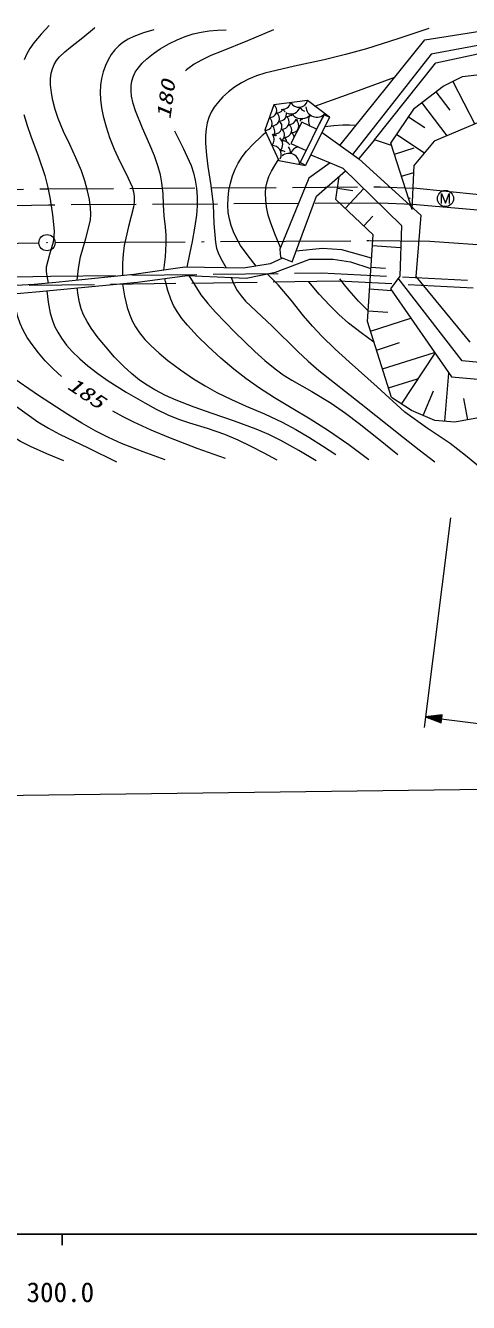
# Model space of a CAD drawing. Units: millimetres, scale not verified. Extents: x -625 to 656109, y -85041 to 274959.
# Drawn here: x 340745 to 381585, y 93673 to 211459 of the extents above; entities that cross this region are included whole.
import ezdxf
from ezdxf.enums import TextEntityAlignment as Align

# ---------------------------------------------------------------- set-up
doc = ezdxf.new("R2010")
doc.units = ezdxf.units.MM
doc.header["$LTSCALE"] = 1000
doc.linetypes.add('DASHED', pattern=[7.5, 6, -1.5])
doc.linetypes.add('LONG_DASHED_DOTTED', pattern=[15.25, 12, -1.5, 0.25, -1.5])
for name, color, linetype, lineweight in [('M-TTL-BAND', 7, 'Continuous', 25), ('S-BGD', 7, 'Continuous', 13), ('S-BGD-HTXT', 6, 'Continuous', 13), ('S-BMK', 2, 'LONG_DASHED_DOTTED', 13)]:
    doc.layers.add(name, color=color, linetype=linetype, lineweight=lineweight)
doc.styles.add('ＭＳ ゴシック', font='')
doc.styles.add('ＭＳ 明朝', font='')
doc.styles.get('ＭＳ ゴシック').set_extended_font_data('MS Gothic')
doc.styles.get('ＭＳ 明朝').set_extended_font_data('MS Mincho')

# ---------------------------------------------------------------- blocks, each defined once
blk = doc.blocks.new('BUHIN5')
at = {"layer": 'S-BMK', "linetype": 'Continuous'}
for radius in [746, 22.5]:
    blk.add_circle((0, 0), radius, dxfattribs=at)

msp = doc.modelspace()

# ---------------------------------------------------------------- linework, layer by layer
at = {"layer": 'M-TTL-BAND'}
for p, q in [((16109, 99959), (555109, 99959)), ((344109, 99959), (344109, 98959))]:
    msp.add_line(p, q, dxfattribs=at)
at = {"layer": 'S-BGD'}
for p, q in [((377574, 210155), (384701, 211250)), ((369724, 200398), (377574, 210155)), ((384099, 209910), (378158, 208826)), ((378158, 208826), (370895, 199574)), ((378575, 208032), (384157, 209209)), ((372914, 200926), (378575, 208032)), ((379249, 205852), (381034, 206772)), ((380142, 206312), (382170, 202375)), ((381034, 206772), (384494, 207150)), ((376600, 203852), (379249, 205852)), ((378587, 205352), (379872, 203651)), ((363643, 204155), (362796, 201793)), ((366749, 204540), (363643, 204155)), ((368777, 203000), (366749, 204540)), ((374437, 200608), (376600, 203852)), ((377262, 204352), (379579, 201285)), ((368264, 203256), (366056, 198815)), ((368777, 203000), (366569, 198559)), ((368339, 203332), (367589, 201899)), ((368264, 203256), (368777, 203000)), ((376059, 203041), (377548, 202049)), ((382785, 202634), (378432, 200802)), ((362796, 201793), (364105, 198995)), ((366210, 202538), (365209, 200587)), ((366210, 202538), (365209, 200587)), ((367589, 201899), (366210, 202538)), ((367589, 201899), (366210, 202538)), ((368083, 201603), (371484, 199168)), ((374978, 201419), (377526, 199720)), ((365209, 200587), (366608, 199926)), ((365209, 200587), (366608, 199926)), ((372914, 200926), (371470, 199181)), ((374504, 200398), (372914, 200926)), ((376384, 194498), (374437, 200608)), ((378432, 200802), (376565, 198572)), ((367057, 199539), (368838, 198797)), ((371484, 199168), (377194, 193962)), ((374762, 199589), (376572, 200166)), ((364105, 198995), (366569, 198559)), ((366569, 198559), (366056, 198815)), ((368838, 198797), (366852, 197386)), ((367584, 195733), (370259, 198049)), ((368838, 198797), (370014, 198289)), ((370014, 198289), (375403, 193011)), ((375411, 197553), (376535, 197911)), ((376384, 194498), (376565, 198572)), ((366852, 197386), (364205, 190839)), ((369347, 195398), (369666, 197519)), ((365320, 189672), (367584, 195733)), ((369507, 196458), (370910, 196248)), ((370209, 194589), (371925, 196417)), ((376059, 195516), (376247, 195576)), ((382614, 195836), (376507, 196457)), ((372795, 192162), (369347, 195398)), ((382435, 194420), (376426, 194955)), ((371933, 192971), (372774, 193867)), ((377194, 193962), (376748, 188310)), ((372264, 184154), (372795, 192162)), ((375403, 193011), (375244, 188344)), ((364205, 190839), (364240, 190090)), ((368134, 190901), (365687, 190656)), ((369910, 190760), (368134, 190901)), ((372728, 191161), (375334, 190989)), ((364438, 190013), (363292, 189489)), ((363785, 188713), (366973, 189923)), ((364240, 190090), (365320, 189672)), ((366973, 189923), (369112, 189923)), ((369112, 189923), (370702, 189661)), ((372651, 189991), (369910, 190760)), ((370702, 189661), (372588, 189036)), ((350726, 188500), (343548, 187754)), ((355427, 189186), (350726, 188500)), ((360831, 189085), (355427, 189186)), ((363292, 189489), (360831, 189085)), ((361102, 188168), (363785, 188713)), ((372596, 189159), (373931, 189071)), ((341551, 187572), (334762, 187209)), ((343548, 187754), (341551, 187572)), ((341707, 186897), (351065, 187784)), ((351065, 187784), (355642, 188410)), ((355642, 188410), (359798, 188208)), ((359798, 188208), (361102, 188168)), ((375244, 188344), (374396, 187177)), ((381017, 180527), (375107, 188156)), ((376748, 188310), (381715, 182238)), ((335633, 186392), (341707, 186897)), ((372463, 187157), (374503, 187022)), ((374396, 187177), (380017, 179063)), ((372331, 185155), (374147, 185035)), ((374492, 177153), (372264, 184154)), ((372543, 183279), (376274, 184466)), ((373100, 181529), (375234, 182208)), ((373657, 179779), (378462, 181308)), ((375420, 176543), (378508, 181242)), ((390821, 179624), (381017, 180527)), ((379398, 174952), (379779, 179406)), ((380017, 179063), (391950, 178002)), ((374213, 178028), (376885, 178878)), ((376348, 175934), (374492, 177153)), ((377409, 175483), (378376, 177759)), ((381532, 175098), (381169, 177045)), ((378470, 175032), (376348, 175934)), ((385152, 175774), (380326, 174873)), ((380326, 174873), (378470, 175032))]:
    msp.add_line(p, q, dxfattribs=at)
at = {"layer": 'S-BGD', "linetype": 'DASHED'}
for p, q in [((259584, 194852), (342852, 196396)), ((342852, 196396), (373481, 196581)), ((373481, 196581), (376507, 196457)), ((342870, 194896), (259612, 193352)), ((373455, 195081), (342870, 194896)), ((376426, 194955), (373455, 195081)), ((343053, 188327), (368027, 188643)), ((368027, 188643), (382071, 187944)), ((142078, 184819), (343053, 188327)), ((369587, 187865), (335129, 187388)), ((382023, 187246), (369587, 187865))]:
    msp.add_line(p, q, dxfattribs=at)
at = {"layer": 'S-BGD'}
for points in [[(342930, 211459), (342186, 210675), (341498, 209864), (341131, 209346), (340818, 208800), (340603, 208307)], [(345510, 187958), (345625, 189040), (345800, 190112), (346297, 191805), (346730, 193501), (346768, 194063), (346746, 194640), (346636, 195427), (346466, 196212), (346209, 197133), (345892, 198046), (345384, 199266), (344815, 200475), (344257, 201672), (343755, 202893), (343485, 203701), (343265, 204550), (343131, 205259), (343057, 205981), (343056, 206529), (343116, 207059), (343219, 207478), (343381, 207879), (343599, 208241), (343875, 208582), (344353, 209040), (344893, 209472), (346023, 210342), (347088, 211236), (347103, 211249), (347126, 211268)], [(352561, 211077), (351624, 210795), (350724, 210461), (350208, 210210), (349727, 209909), (349339, 209594), (348989, 209230), (348653, 208790), (348363, 208310), (348103, 207760), (347898, 207184), (347745, 206572), (347653, 205956), (347619, 205291), (347645, 204630), (347743, 203867), (347900, 203114), (348167, 202113), (348492, 201132), (348918, 200052), (349404, 198986), (350021, 197785), (350578, 196568), (350700, 196126), (350763, 195677), (350761, 195193), (350697, 194692), (350236, 192928), (349842, 191180), (349735, 190364), (349686, 189532), (349682, 188963), (349689, 188392)], [(353508, 188906), (353647, 190124), (353726, 191340), (353716, 192115), (353646, 192887), (353525, 193900), (353462, 194930), (353424, 195941), (353327, 196946), (353185, 197691), (352983, 198428), (352624, 199440), (352199, 200459), (351520, 201992), (350875, 203603), (350668, 204267), (350522, 204937), (350469, 205439), (350478, 205930), (350543, 206341), (350668, 206742), (350866, 207151), (351124, 207541), (351497, 207980), (351927, 208391), (352530, 208871), (353173, 209305), (353948, 209758), (354726, 210144), (355456, 210442), (356198, 210679), (356924, 210848), (357677, 210962), (358453, 211031), (359235, 211077)], [(363621, 211077), (361213, 210047), (358788, 209076), (357839, 208688), (356903, 208240), (356292, 207886), (355697, 207469), (355592, 207386), (355480, 207295)], [(377924, 211172), (375067, 210221), (372184, 209325), (370249, 208789), (368288, 208309), (365542, 207723), (362813, 207078), (362043, 206819), (361294, 206504), (360646, 206165), (360018, 205767), (359464, 205347), (358947, 204878), (358528, 204424), (358150, 203924), (357875, 203469), (357652, 202980), (357494, 202475), (357392, 201944), (357334, 201273), (357334, 200587), (357421, 199515), (357568, 198457), (357830, 196712), (358033, 194948), (358110, 193193), (358247, 191435), (358364, 190914), (358541, 190402), (358862, 189750), (359236, 189115)], [(367434, 204020), (371111, 205332), (374783, 206686)], [(340600, 203265), (340886, 202247), (341231, 201242), (341899, 199437), (342510, 197613), (342787, 196530), (343006, 195431), (343220, 193990), (343374, 192528), (343361, 192011), (343285, 191488), (342941, 190333), (342659, 189172), (342648, 188763), (342697, 188351), (342764, 188025), (342846, 187690)], [(354469, 201752), (355276, 200143), (356011, 198540), (356230, 197884), (356394, 197201), (356509, 196446), (356566, 195672), (356564, 194818), (356501, 193959), (356331, 192753), (356101, 191546), (355853, 190362), (355611, 189183)], [(361995, 189276), (361260, 190214), (360581, 191178), (360221, 191787), (359910, 192430), (359700, 192999), (359545, 193593), (359443, 194226), (359399, 194884), (359415, 195569), (359492, 196252), (359629, 196926), (359823, 197583), (360066, 198196), (360361, 198777), (360719, 199336), (361123, 199857), (361761, 200547), (362446, 201199), (362662, 201397), (362886, 201600)], [(368347, 202135), (369166, 202252), (369998, 202309), (370607, 202294), (371218, 202254)], [(364265, 190986), (363780, 192097), (363348, 193236), (363129, 193973), (362964, 194745), (362887, 195375), (362870, 196003), (362912, 196520), (363014, 197033), (363185, 197535), (363413, 198019), (363724, 198559), (364060, 199090)], [(379113, 195040), (379113, 195955), (379465, 195082), (379814, 195955), (379814, 195040)], [(382691, 170649), (381324, 171791), (379912, 172891), (377790, 174321), (375710, 175796), (373178, 178134), (370589, 180441), (369301, 181611), (368057, 182821), (367199, 183738), (366385, 184696), (365232, 186127), (364027, 187526), (363534, 188046), (363033, 188560)], [(349697, 187590), (349881, 186507), (350122, 185451), (350321, 184830), (350574, 184235), (350891, 183659), (351263, 183112), (351754, 182506), (352297, 181932), (353060, 181231), (353874, 180565), (355046, 179689), (356232, 178877), (357297, 178216), (358397, 177604), (359727, 176957), (361090, 176361), (362765, 175646), (364423, 174872), (365661, 174205), (366871, 173485), (368112, 172696), (369342, 171888)], [(372393, 171412), (370562, 172767), (368688, 174079), (366982, 175160), (365235, 176195), (363710, 177108), (362214, 178073), (361059, 178900), (359939, 179776), (358751, 180785), (357587, 181853), (356606, 182813), (355667, 183816), (355163, 184434), (354714, 185081), (354394, 185639), (354130, 186224), (353867, 187016), (353660, 187835), (353626, 187982), (353592, 188130)], [(355813, 188402), (356342, 187498), (356921, 186628), (357562, 185804), (358252, 185016), (360045, 183186), (361892, 181387), (362799, 180569), (363748, 179793), (364513, 179240), (365314, 178735), (367143, 177705), (368941, 176623), (370238, 175708), (371510, 174737), (373294, 173322), (375063, 171888)], [(359717, 188212), (359966, 187603), (360266, 187025), (360618, 186513), (361027, 186025), (363475, 183715), (365855, 181387), (366802, 180496), (367793, 179647), (371705, 176562), (375608, 173449), (377043, 172332), (378496, 171221)], [(372871, 182247), (371680, 183105), (370526, 184011), (369645, 184793), (368804, 185620), (367815, 186694), (366863, 187812)], [(372329, 185134), (371440, 186049), (370588, 187013), (370155, 187548), (369724, 188098)], [(353610, 171412), (351599, 172137), (349607, 172919), (348405, 173452), (347230, 174038), (345921, 174776), (344638, 175567), (341942, 177347), (339271, 179183), (338530, 179775), (337830, 180413), (337280, 180994), (336771, 181619), (336334, 182248), (335943, 182918), (335625, 183578), (335365, 184260), (335066, 185296), (334822, 186351)], [(344071, 179100), (343298, 179797), (342558, 180546), (341933, 181258), (341345, 182023), (340905, 182683), (340519, 183371), (340245, 183974), (340025, 184604), (339877, 185222), (339787, 185862), (339748, 186291), (339716, 186731)], [(342718, 186993), (342844, 185957), (343028, 184933), (343193, 184332), (343418, 183743), (343708, 183168), (344059, 182610), (344527, 181990), (345046, 181404), (345748, 180713), (346486, 180071), (347414, 179355), (348374, 178689), (350034, 177651), (351742, 176654), (352792, 176076), (353872, 175550), (354858, 175154), (355869, 174814), (357486, 174314), (359080, 173759), (360312, 173238), (361529, 172657), (362722, 172044), (363907, 171412)], [(367531, 171316), (365931, 172269), (364298, 173171), (363170, 173721), (362008, 174220), (360007, 174972), (357966, 175674), (356294, 176257), (354647, 176896), (353652, 177341), (352677, 177843), (351949, 178275), (351251, 178760), (350520, 179350), (349816, 179996), (348961, 180877), (348135, 181816), (347440, 182663), (346797, 183542), (346420, 184148), (346096, 184785), (345879, 185336), (345716, 185915), (345594, 186581), (345503, 187257)], [(344265, 171316), (342722, 171944), (341208, 172624), (340287, 173101), (339387, 173636), (338286, 174380), (337209, 175181), (335552, 176471), (333860, 177712), (331723, 179077), (329604, 180502), (328920, 181062), (328269, 181674), (327741, 182249), (327255, 182868), (326793, 183575), (326380, 184315), (326061, 184950), (325748, 185601)], [(329869, 186083), (330532, 184898), (331241, 183752), (331739, 183061), (332284, 182409), (332962, 181702), (333694, 181028), (334809, 180109), (335978, 179224), (338925, 177021), (341866, 174898), (342857, 174312), (343882, 173775), (346523, 172521), (349128, 171221)], [(359173, 171507), (356560, 172450), (353957, 173452), (352336, 174139), (350729, 174886), (349755, 175376), (348786, 175897)], [(378797, 147539), (378533, 147572), (378802, 147577), (378793, 147502), (378533, 147572)]]:
    msp.add_lwpolyline(points, dxfattribs=at)
msp.add_lwpolyline([(378381, 147592), (378865, 147626), (378842, 147439)], close=True, dxfattribs=at)
msp.add_circle((379465, 195498), 746, dxfattribs=at)
for centre, radius, start, end in [((363267, 203623), 651, 265.8036, 54.73103), ((364379, 204575), 848, 265.89136, 344.44694), ((365220, 204153), 848, 245.8459, 344.44694), ((365932, 204767), 848, 209.68666, 344.44694), ((366773, 204346), 848, 209.68666, 249.94319), ((367597, 204006), 1002, 182.05847, 317.76266), ((362843, 202442), 651, 265.8036, 54.73103), ((363504, 202872), 651, 265.8036, 54.73103), ((363741, 202120), 651, 265.8036, 54.73103), ((363927, 204053), 651, 265.8036, 322.03139), ((364164, 203301), 651, 265.8036, 10.80376), ((364401, 202550), 651, 265.8036, 54.73103), ((365220, 204153), 848, 209.68666, 229.73212), ((364825, 203731), 651, 265.8036, 303.16193), ((365062, 202979), 651, 265.8036, 349.24564), ((365299, 202228), 651, 265.8036, 54.73103), ((364508, 203539), 848, 331.83823, 344.44694), ((366061, 203732), 848, 209.68666, 287.35797), ((365722, 203409), 651, 265.8036, 280.64203), ((365348, 203118), 848, 325.64516, 344.44694), ((366901, 203310), 848, 209.68666, 221.51645), ((366249, 203881), 1002, 273.05161, 317.76266), ((367839, 202673), 1002, 147.80508, 208.83244), ((369188, 202798), 1002, 147.80508, 156.89661), ((362832, 200957), 837, 317.69409, 34.41528), ((363080, 201691), 651, 330.26856, 54.73103), ((363317, 200940), 651, 27.95148, 54.73103), ((363978, 201369), 651, 320.17107, 54.73103), ((364638, 201799), 651, 265.8036, 54.73103), ((364875, 201047), 651, 11.64308, 54.73103), ((363486, 199558), 837, 332.81955, 92.45435), ((363625, 200476), 837, 78.68454, 92.45435), ((363625, 200476), 837, 317.69409, 48.18509), ((363764, 201394), 837, 317.69409, 328.23575), ((364419, 199995), 837, 33.38553, 92.45435), ((364215, 200618), 651, 13.23293, 54.73103), ((364224, 199666), 976, 358.62607, 38.28351), ((366123, 199330), 976, 104.83884, 161.28989), ((364280, 199077), 837, 61.91934, 92.45435), ((365029, 198682), 976, 358.62607, 129.22375), ((366928, 198346), 976, 147.75052, 161.28989)]:
    msp.add_arc(centre, radius, start, end, dxfattribs=at)
at = {"layer": 'S-BGD-HTXT'}
for p, q in [((379920, 166044), (377501, 146694)), ((377625, 147686), (418319, 142599)), ((173276, 138257), (383143, 141017))]:
    msp.add_line(p, q, dxfattribs=at)
for points in [[(377625, 147686), (379067, 147128), (379160, 147872)], [(377930, 147648), (379053, 147772), (378988, 147251)], [(378079, 147629), (378990, 147723), (378939, 147314)], [(378232, 147610), (378928, 147674), (378890, 147377)]]:
    msp.add_lwpolyline(points, close=True, dxfattribs=at)
msp.add_lwpolyline([(377778, 147667), (379116, 147821), (379037, 147188), (377781, 147666)], dxfattribs=at)
at = {"layer": 'S-BMK'}
for p, q in [((242575, 189796), (341975, 191417)), ((343475, 191434), (372529, 191622)), ((372529, 191622), (378031, 191555)), ((378031, 191555), (384876, 191085))]:
    msp.add_line(p, q, dxfattribs=at)

# ---------------------------------------------------------------- block references
msp.add_blockref('BUHIN5', (342725, 191429))

# ---------------------------------------------------------------- texts
at = {"layer": 'M-TTL-BAND', "style": 'ＭＳ ゴシック'}
msp.add_text('300.0', height=1833, dxfattribs=at).set_placement((343953, 93153), align=Align.BOTTOM_CENTER)
at = {"layer": 'S-BGD', "style": 'ＭＳ 明朝', "oblique": 15, "width": 1.35}
for s, rotation, p in [('180', 82.5, (354491, 202700)), ('185', 326.1, (344266, 177701))]:
    msp.add_text(s, height=1320, rotation=rotation, dxfattribs=at).set_placement(p, align=Align.BOTTOM_LEFT)

doc.saveas('drawing.dxf')
